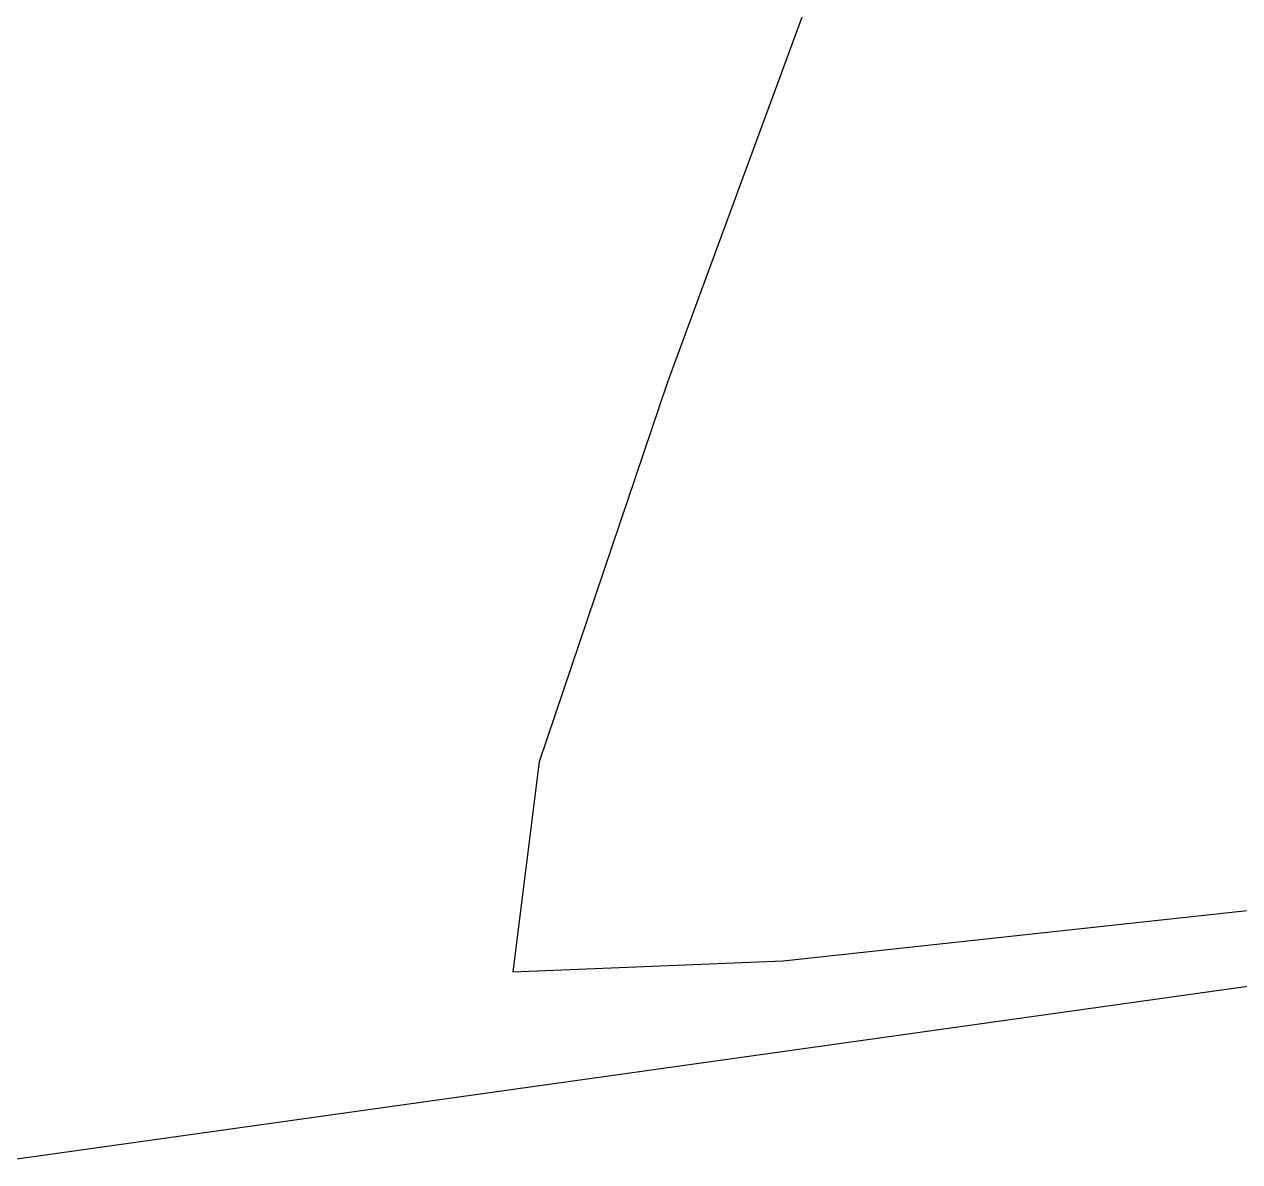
# Model space of a CAD drawing. Header units: metres. Extents: x 507606 to 508087, y 6966978 to 6967359.
# Drawn here: x 507903.526 to 507904.905, y 6967048.557 to 6967049.847 of the extents above; entities that cross this region are included whole.
import ezdxf

# ---------------------------------------------------------------- set-up
doc = ezdxf.new("R2010")
doc.units = ezdxf.units.M
doc.linetypes.add('ISO-DASHED2', pattern=[6, 4, -2])
doc.layers.add('CON_EX. MIN', color=253, linetype='ISO-DASHED2')
doc.layers.add('mga2020bdy', color=252, linetype='Continuous')

# ---------------------------------------------------------------- blocks, each defined once
blk = doc.blocks.new('XE_SURVEY')
at = {"layer": 'mga2020bdy'}
blk.add_polyline3d([(507930.838, 6967057.8357, 2.6598), (507915.4881, 6967050.2403, 2.5958), (507903.4983, 6967048.5571, 2.5416), (507893.762, 6967051.4616, 2.4345), (507887.5482, 6967055.1874, 2.5483), (507870.142, 6967064.4675, 2.562), (507855.0202, 6967075.7097, 2.6216), (507843.8667, 6967084.8488, 2.5463), (507836.2453, 6967091.4954, 2.6591), (507828.0516, 6967099.5927, 2.6128), (507822.8901, 6967104.7499, 2.5487), (507815.0365, 6967113.7882, 2.6864), (507807.5922, 6967120.7067, 2.6962), (507798.2045, 6967130.6418, 2.7059), (507791.7442, 6967137.916, 2.8356), (507781.8847, 6967148.1362, 2.8413)], dxfattribs=at)
blk = doc.blocks.new('XE_CONTOURS EXIST_1')
at = {"layer": 'CON_EX. MIN', "color": 253, "linetype": 'ISO-DASHED2', "lineweight": -3, "elevation": 2.6, "flags": 128}
blk.add_lwpolyline([(507856.7869, 6967074.3803), (507856.7735, 6967074.3893), (507856.7183, 6967074.4245), (507856.6053, 6967074.4999), (507856.5137, 6967074.5849), (507856.6169, 6967074.7391), (507856.8524, 6967075.0409), (507857.0958, 6967075.3439), (507857.2229, 6967075.5016), (507857.3222, 6967075.654), (507857.4264, 6967075.7758), (507857.633, 6967075.6496), (507858.1588, 6967075.3067), (507858.9114, 6967074.8086), (507859.7983, 6967074.2168), (507860.7273, 6967073.5929), (507861.6058, 6967072.9985), (507862.3415, 6967072.4952), (507862.842, 6967072.1446), (507863.3588, 6967071.7578), (507864.2128, 6967071.1039), (507865.2982, 6967070.2661), (507866.5091, 6967069.3276), (507867.7396, 6967068.3713), (507868.8841, 6967067.4806), (507869.8365, 6967066.7386), (507870.4911, 6967066.2283), (507870.7421, 6967066.0329), (507870.8685, 6967065.942), (507870.9965, 6967065.8536), (507871.1718, 6967065.7549), (507871.531, 6967065.5558), (507871.9221, 6967065.3401), (507872.1929, 6967065.1918), (507872.5514, 6967065.0012), (507873.4481, 6967064.5254), (507874.7749, 6967063.8218), (507876.4237, 6967062.9476), (507878.2864, 6967061.96), (507880.255, 6967060.9163), (507882.2213, 6967059.8739), (507884.0772, 6967058.89), (507885.7147, 6967058.0219), (507887.0257, 6967057.3269), (507887.9021, 6967056.8622), (507888.2358, 6967056.6851), (507888.4122, 6967056.5888), (507888.6497, 6967056.4585), (507888.8261, 6967056.3621), (507889.0665, 6967056.2292), (507889.6442, 6967055.91), (507890.4622, 6967055.4602), (507891.4235, 6967054.9354), (507892.4311, 6967054.3913), (507893.3881, 6967053.8834), (507894.1975, 6967053.4675), (507894.7623, 6967053.1992), (507895.341, 6967052.9789), (507896.2733, 6967052.6539), (507897.4478, 6967052.2589), (507898.7529, 6967051.8282), (507900.0771, 6967051.3963), (507901.3088, 6967050.9977), (507902.3366, 6967050.6671), (507903.049, 6967050.4387), (507903.3343, 6967050.3472), (507903.5107, 6967050.2853), (507903.7478, 6967050.2028), (507903.9187, 6967050.1493), (507904.0961, 6967050.1321), (507904.332, 6967050.1133), (507904.4689, 6967050.0752), (507904.4108, 6967049.863), (507904.2556, 6967049.4412), (507904.1099, 6967049.0107), (507904.0802, 6967048.7724), (507904.3869, 6967048.7847), (507905.1791, 6967048.8708), (507906.3413, 6967049.0137), (507907.7581, 6967049.1967), (507909.3143, 6967049.4029), (507910.8944, 6967049.6155), (507912.3831, 6967049.8177), (507913.665, 6967049.9927), (507914.6248, 6967050.1236), (507915.1471, 6967050.1937)], dxfattribs=at)

msp = doc.modelspace()

# ---------------------------------------------------------------- block references
msp.add_blockref('XE_SURVEY', (0, 0))

# ---------------------------------------------------------------- next in the draw order: block references
msp.add_blockref('XE_CONTOURS EXIST_1', (0, 0))

doc.saveas('drawing.dxf')
